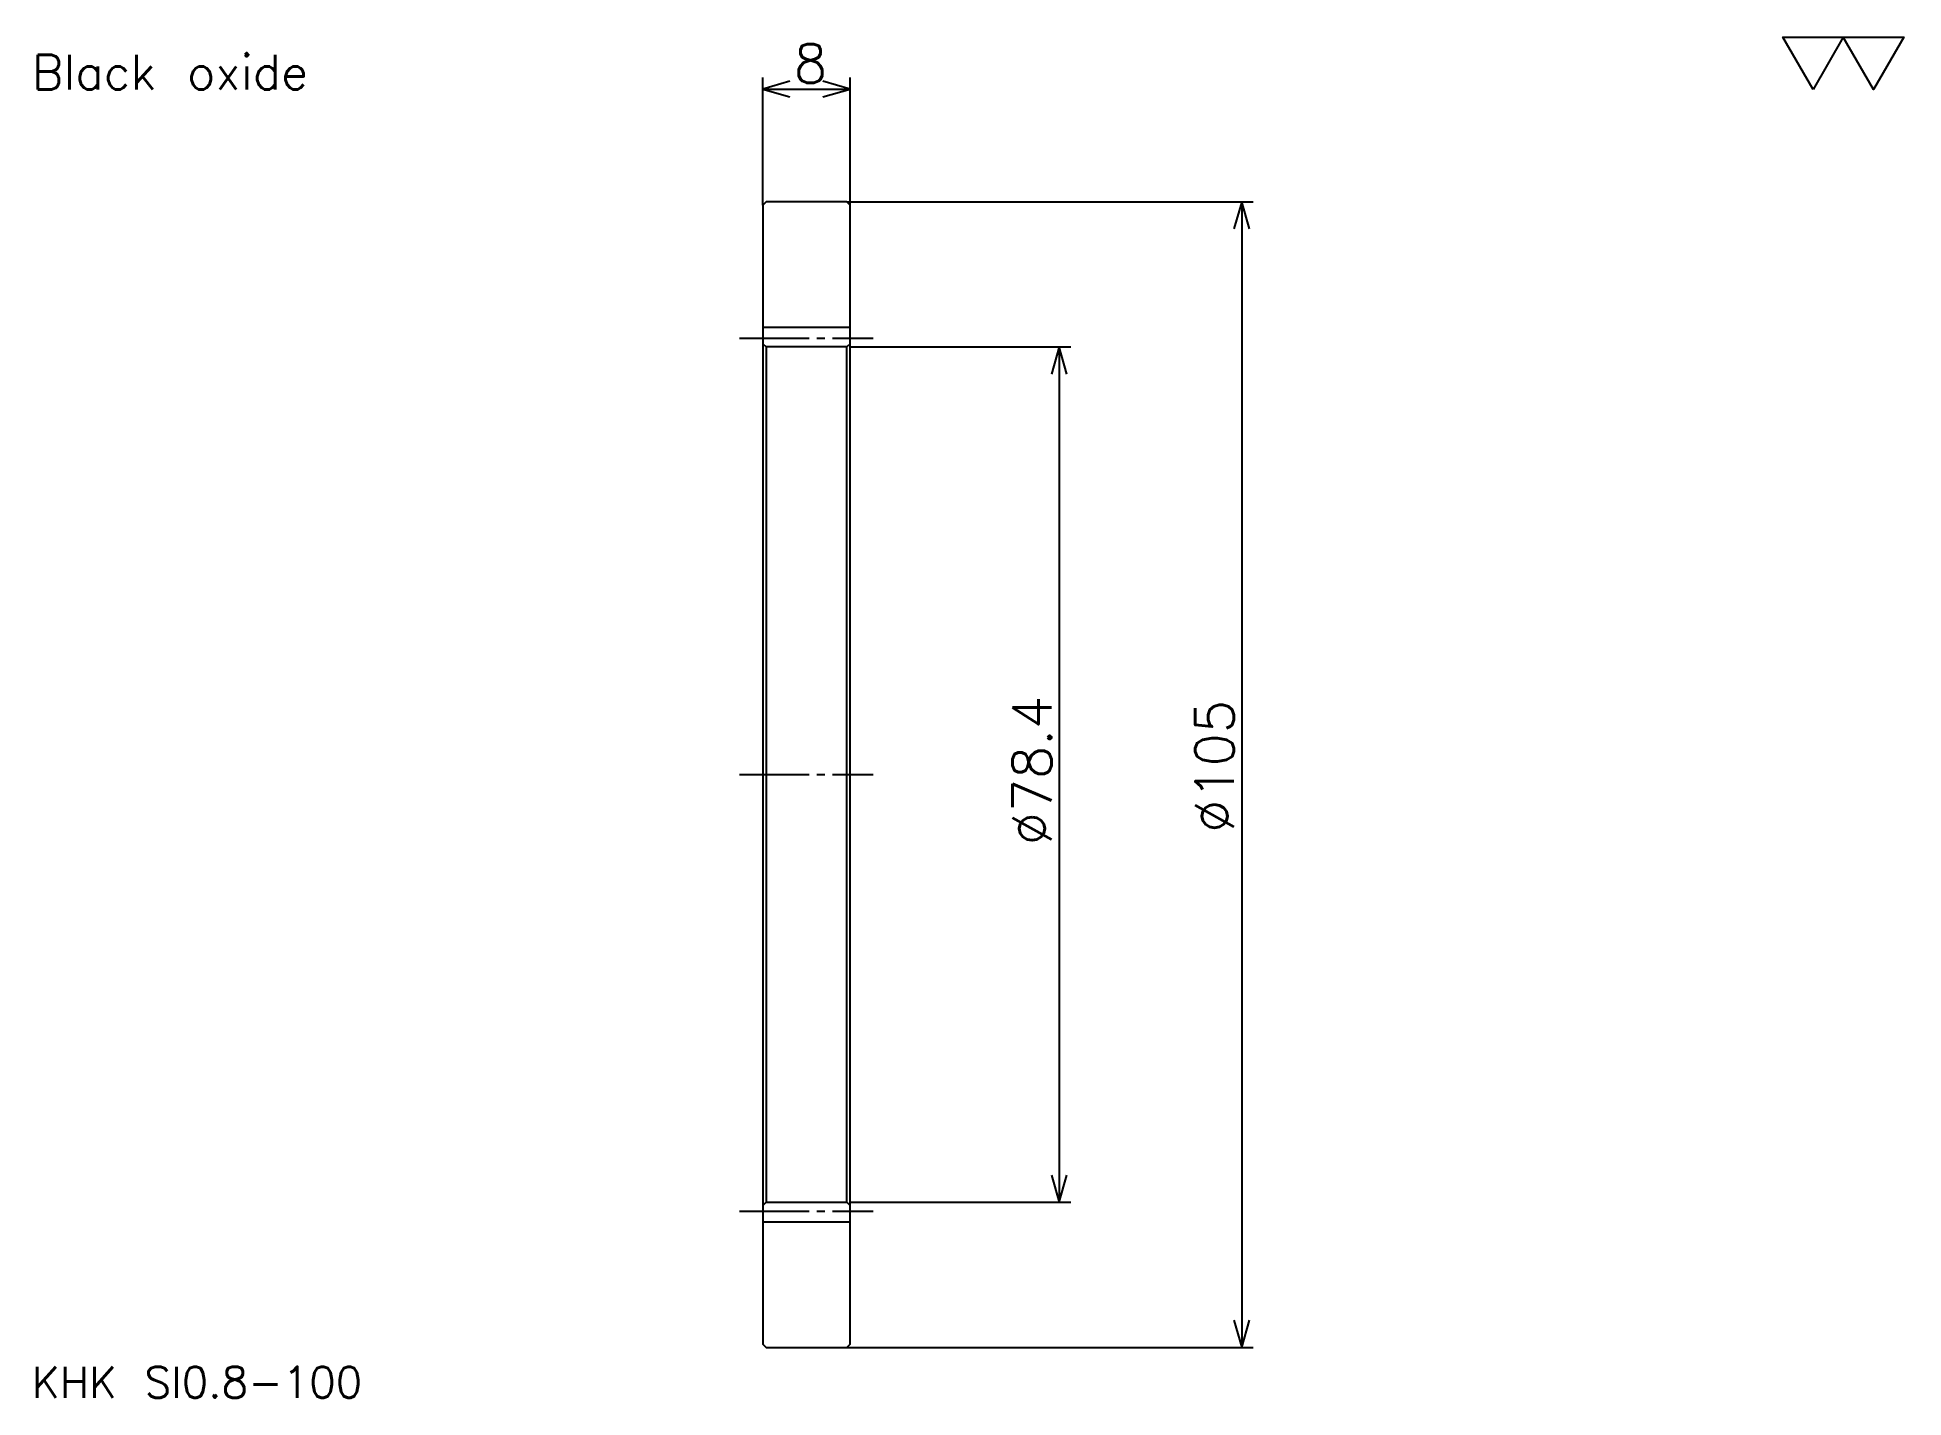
# Model space of a CAD drawing. Extents: x 8 to 179, y 8 to 132.
import ezdxf

# ---------------------------------------------------------------- set-up
doc = ezdxf.new("R2010")
doc.units = 0
doc.linetypes.add('DASHDOT', pattern=[8.513512, 6.385135, -0.709459, 0.709459, -0.709459])
doc.layers.get('0').update_dxf_attribs({"linetype": 'CONTINUOUS'})
doc.layers.add('DASHDOT', color=6, linetype='DASHDOT')
doc.styles.add('KANJI', font='TXT', dxfattribs={"bigfont": 'BIGFONT'})

msp = doc.modelspace()

# ---------------------------------------------------------------- linework, layer by layer
at = {"color": 5}
for p, q in [((74.040543, 117.11554), (74.040543, 128.821625)), ((82.040543, 117.11554), (82.040543, 128.821625)), ((74.040543, 127.757431), (82.040543, 127.757431)), ((81.74054, 117.415535), (118.987167, 117.415535)), ((117.922974, 117.415535), (117.922974, 12.415535)), ((82.040543, 104.11554), (102.260139, 104.11554)), ((101.195946, 104.11554), (101.195946, 25.715534)), ((82.040543, 25.715534), (102.260139, 25.715534)), ((81.74054, 12.415535), (118.987167, 12.415535))]:
    msp.add_line(p, q, dxfattribs=at)
at = {"color": 4}
for p, q in [((74.040543, 105.915535), (82.040543, 105.915535)), ((82.040543, 104.415535), (81.74054, 104.11554)), ((74.040543, 25.415535), (74.340546, 25.715534)), ((82.040543, 25.415535), (81.74054, 25.715534)), ((74.040543, 23.915535), (82.040543, 23.915535))]:
    msp.add_line(p, q, dxfattribs=at)
at = {"color": 7}
msp.add_lwpolyline([(170.270264, 127.702705), (167.503372, 132.498657), (178.570938, 132.498657), (175.804047, 127.702705), (173.037155, 132.498657), (170.270264, 127.702705)], dxfattribs=at)
at = {"color": 5}
for points in [[(76.523651, 128.466888), (74.040543, 127.757431), (76.523651, 127.047966)], [(79.557434, 127.047966), (82.040543, 127.757431), (79.557434, 128.466888)], [(118.632439, 114.932426), (117.922974, 117.415535), (117.213516, 114.932426)], [(101.905411, 101.632431), (101.195946, 104.11554), (100.486488, 101.632431)], [(100.486488, 28.198643), (101.195946, 25.715534), (101.905411, 28.198643)], [(117.213516, 14.898643), (117.922974, 12.415535), (118.632439, 14.898643)]]:
    msp.add_lwpolyline(points, dxfattribs=at)
at = {"color": 4}
for points in [[(74.040543, 25.415535), (74.040543, 12.715534), (74.340546, 12.415535), (81.74054, 12.415535), (82.040543, 12.715534), (82.040543, 117.11554), (81.74054, 117.415535), (74.340546, 117.415535), (74.040543, 117.11554), (74.040543, 25.415535)], [(74.040543, 104.415535), (74.340546, 104.11554), (74.340546, 25.715534), (81.74054, 25.715534), (81.74054, 104.11554), (74.340546, 104.11554)]]:
    msp.add_lwpolyline(points, dxfattribs=at)
at = {"layer": 'DASHDOT', "color": 7}
for p, q in [((71.912163, 104.915535), (84.168922, 104.915535)), ((71.912163, 64.915535), (84.168922, 64.915535)), ((71.912163, 24.915535), (84.168922, 24.915535))]:
    msp.add_line(p, q, dxfattribs=at)

# ---------------------------------------------------------------- texts
at = {"color": 7, "style": 'KANJI'}
for s, height, p in [('8', 3.547297, (76.887672, 128.324997)), ('Black oxide', 3.192568, (7.094594, 127.702705)), ('KHK SI0.8-100', 2.837838, (7.094594, 7.804054))]:
    msp.add_text(s, height=height, dxfattribs=at).set_placement(p)
for s, p in [('%%c78.4', (100.486488, 58.441719)), ('%%c105', (117.213516, 59.594589))]:
    msp.add_text(s, height=3.547297, rotation=90, dxfattribs=at).set_placement(p)

doc.saveas('drawing.dxf')
